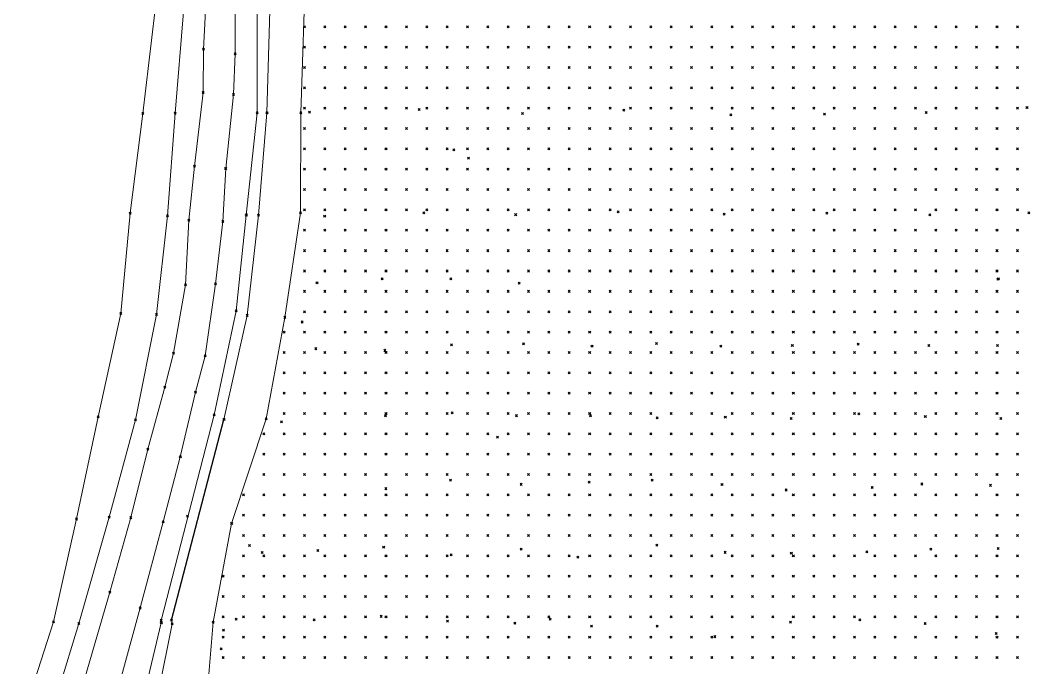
# Model space of a CAD drawing. Header units: metres. Extents: x 441556 to 446409, y 432338 to 461058.
# Drawn here: x 446039.1 to 446187.8, y 432953 to 433048.4 of the extents above; entities that cross this region are included whole.
import ezdxf

# ---------------------------------------------------------------- set-up
doc = ezdxf.new("R2010")
doc.units = ezdxf.units.M
doc.header["$MEASUREMENT"] = 0
doc.header["$PDMODE"] = 35
doc.header["$PDSIZE"] = 0.15
for name, color, linetype, lineweight in [('DTM-BRE-RevN_GRP_CANAL', 2, 'Continuous', 0), ('DTM-BRE-RevN_GRP_CANAL IRIGATIE JOS', 2, 'Continuous', 0), ('DTM-BRE-RevN_GRP_CANAL IRIGATIE SUS', 2, 'Continuous', 0), ('DTM-BRE-RevN_GRP_CAROSABIL', 2, 'Continuous', 0), ('DTM-BRE-RevN_GRP_DRUM ASFALT', 2, 'Continuous', 0), ('DTM-BRE-RevN_GRP_TALUZ JOS', 2, 'Continuous', 0), ('DTM-BRE-RevN_YP_RevN', 1, 'Continuous', 30), ('DTM-NOK-RevN_LIDAR_co_lidar', 91, 'Continuous', 0), ('DTM-NOK-RevN_RTK', 32, 'Continuous', 0)]:
    doc.layers.add(name, color=color, linetype=linetype, lineweight=lineweight)

msp = doc.modelspace()

# ---------------------------------------------------------------- linework, layer by layer
at = {"layer": 'DTM-BRE-RevN_GRP_CANAL'}
for p, q in [((446066.074, 433044.129, 318.36), (446066.523, 433052.465, 318.211)), ((446070.733, 433052.141, 317.723), (446070.716, 433043.443, 317.724)), ((446065.998, 433037.738, 318.145), (446066.074, 433044.129, 318.36)), ((446070.716, 433043.443, 317.724), (446070.505, 433037.443, 317.597)), ((446064.743, 433026.911, 318.331), (446065.998, 433037.738, 318.145)), ((446070.505, 433037.443, 317.597), (446069.333, 433026.569, 317.63)), ((446063.925, 433018.926, 318.414), (446064.743, 433026.911, 318.331)), ((446069.333, 433026.569, 317.63), (446068.918, 433018.76, 317.716)), ((446063.399, 433009.424, 318.067), (446063.925, 433018.926, 318.414)), ((446068.918, 433018.76, 317.716), (446067.856, 433009.571, 317.562)), ((446061.649, 432999.348, 318.304), (446063.399, 433009.424, 318.067)), ((446067.856, 433009.571, 317.562), (446066.333, 432998.959, 317.522)), ((446060.373, 432994.34, 318.427), (446061.649, 432999.348, 318.304)), ((446066.333, 432998.959, 317.522), (446064.912, 432993.569, 317.581)), ((446057.864, 432985.199, 318.23), (446060.373, 432994.34, 318.427)), ((446064.912, 432993.569, 317.581), (446062.656, 432984.073, 317.176)), ((446055.35, 432975.091, 318.059), (446057.864, 432985.199, 318.23)), ((446062.656, 432984.073, 317.176), (446060.126, 432974.495, 317.037)), ((446052.261, 432964.104, 318.201), (446055.35, 432975.091, 318.059)), ((446060.126, 432974.495, 317.037), (446056.761, 432961.778, 317.276)), ((446048.54, 432951.272, 318.207), (446052.261, 432964.104, 318.201)), ((446056.761, 432961.778, 317.276), (446053.7, 432950.652, 317.752))]:
    msp.add_line(p, q, dxfattribs=at)
at = {"layer": 'DTM-BRE-RevN_GRP_CANAL IRIGATIE JOS'}
for p, q in [((446061.879, 433034.697, 319.209), (446063.12, 433049.653, 319.092)), ((446060.786, 433019.596, 319.261), (446061.879, 433034.697, 319.209)), ((446059.161, 433005.049, 319.082), (446060.786, 433019.596, 319.261)), ((446056.057, 432989.489, 319.205), (446059.161, 433005.049, 319.082)), ((446052.16, 432975.149, 319.109), (446056.057, 432989.489, 319.205)), ((446047.729, 432959.498, 319.137), (446052.16, 432975.149, 319.109)), ((446043.147, 432944.61, 319.464), (446047.729, 432959.498, 319.137))]:
    msp.add_line(p, q, dxfattribs=at)
at = {"layer": 'DTM-BRE-RevN_GRP_CANAL IRIGATIE SUS'}
for p, q in [((446073.972, 433034.779, 319.292), (446073.981, 433049.846, 319.133)), ((446072.375, 433019.698, 319.057), (446073.972, 433034.779, 319.292)), ((446070.868, 433005.582, 319.017), (446072.375, 433019.698, 319.057)), ((446067.636, 432990.242, 319.031), (446070.868, 433005.582, 319.017)), ((446059.823, 432959.956, 319.2), (446067.636, 432990.242, 319.031)), ((446056.341, 432945.052, 319.384), (446059.857, 432959.587, 319.363)), ((446059.857, 432959.587, 319.363), (446059.823, 432959.956, 319.2))]:
    msp.add_line(p, q, dxfattribs=at)
at = {"layer": 'DTM-BRE-RevN_GRP_CAROSABIL'}
for p, q in [((446075.854, 433049.821, 319.43), (446075.418, 433034.761, 319.391)), ((446075.418, 433034.761, 319.391), (446074.158, 433019.687, 319.281)), ((446074.158, 433019.687, 319.281), (446072.512, 433004.911, 319.176)), ((446072.512, 433004.911, 319.176), (446069.087, 432989.576, 319.199)), ((446061.452, 432959.463, 319.386), (446055.532, 432930.094, 319.682)), ((446061.376, 432959.965, 319.384), (446061.452, 432959.463, 319.386))]:
    msp.add_line(p, q, dxfattribs=at)
at = {"layer": 'DTM-BRE-RevN_GRP_DRUM ASFALT'}
for p, q in [((446080.414, 433034.773, 319.487), (446080.881, 433049.712, 319.547)), ((446080.365, 433020.013, 319.4), (446080.414, 433034.773, 319.487)), ((446078.058, 433004.617, 319.328), (446080.365, 433020.013, 319.4)), ((446075.3, 432989.657, 319.308), (446078.058, 433004.617, 319.328)), ((446070.214, 432974.25, 319.34), (446075.3, 432989.657, 319.308)), ((446067.507, 432959.707, 319.452), (446070.214, 432974.25, 319.34)), ((446066.24, 432944.742, 319.705), (446067.507, 432959.707, 319.452))]:
    msp.add_line(p, q, dxfattribs=at)
at = {"layer": 'DTM-BRE-RevN_GRP_TALUZ JOS'}
for p, q in [((446058.9, 433049.613, 319.374), (446057.14, 433034.668, 319.631)), ((446057.14, 433034.668, 319.631), (446055.254, 433019.96, 319.633)), ((446055.254, 433019.96, 319.633), (446053.873, 433005.198, 319.545)), ((446053.873, 433005.198, 319.545), (446050.566, 432989.944, 319.714)), ((446050.566, 432989.944, 319.714), (446047.374, 432974.894, 319.48)), ((446047.374, 432974.894, 319.48), (446043.99, 432959.725, 319.394)), ((446043.99, 432959.725, 319.394), (446039.073, 432944.586, 319.797))]:
    msp.add_line(p, q, dxfattribs=at)
at = {"layer": 'DTM-BRE-RevN_YP_RevN'}
msp.add_line((446061.376, 432959.965, 319.384), (446069.087, 432989.576, 319.199), dxfattribs=at)
at = {"layer": 'DTM-NOK-RevN_LIDAR_co_lidar'}
for p in [(446080.948, 433047.439, 319.566), (446083.948, 433047.439, 319.692), (446086.947, 433047.439, 319.493), (446089.947, 433047.439, 318.993), (446092.946, 433047.439, 319.005), (446095.945, 433047.439, 319.038), (446098.945, 433047.439, 319.025), (446101.944, 433047.439, 319.062), (446104.944, 433047.439, 319.083), (446107.943, 433047.439, 318.996), (446110.942, 433047.439, 318.967), (446113.942, 433047.439, 318.919), (446116.941, 433047.439, 318.895), (446119.94, 433047.439, 318.9), (446122.94, 433047.439, 318.845), (446125.939, 433047.439, 318.783), (446128.939, 433047.439, 318.702), (446131.938, 433047.439, 318.601), (446134.937, 433047.439, 318.461), (446137.937, 433047.439, 318.533), (446140.936, 433047.439, 318.467), (446143.936, 433047.439, 318.35), (446146.935, 433047.439, 318.204), (446149.934, 433047.439, 318.166), (446152.934, 433047.439, 318.154), (446155.933, 433047.439, 318.141), (446158.932, 433047.439, 318.149), (446161.932, 433047.439, 318.157), (446164.931, 433047.439, 318.25), (446167.931, 433047.439, 318.313), (446170.93, 433047.439, 318.362), (446173.929, 433047.439, 318.442), (446176.929, 433047.439, 318.529), (446179.928, 433047.439, 318.616), (446182.928, 433047.439, 318.753), (446185.927, 433047.439, 318.889), (446080.948, 433044.439, 319.548), (446083.948, 433044.439, 319.767), (446086.947, 433044.439, 319.595), (446089.947, 433044.439, 319.039), (446092.946, 433044.439, 319.031), (446095.945, 433044.439, 319.002), (446098.945, 433044.439, 319.01), (446101.944, 433044.439, 319.045), (446104.944, 433044.439, 319.032), (446107.943, 433044.439, 318.987), (446110.942, 433044.439, 318.971), (446113.942, 433044.439, 318.98), (446116.941, 433044.439, 318.941), (446119.94, 433044.439, 318.918), (446122.94, 433044.439, 318.818), (446125.939, 433044.439, 318.769), (446128.939, 433044.439, 318.658), (446131.938, 433044.439, 318.604), (446134.937, 433044.439, 318.498), (446137.937, 433044.439, 318.454), (446140.936, 433044.439, 318.379), (446143.936, 433044.439, 318.362), (446146.935, 433044.439, 318.281), (446149.934, 433044.439, 318.239), (446152.934, 433044.439, 318.238), (446155.933, 433044.439, 318.269), (446158.932, 433044.439, 318.278), (446161.932, 433044.439, 318.293), (446164.931, 433044.439, 318.317), (446167.931, 433044.439, 318.366), (446170.93, 433044.439, 318.459), (446173.929, 433044.439, 318.519), (446176.929, 433044.439, 318.57), (446179.928, 433044.439, 318.66), (446182.928, 433044.439, 318.847), (446185.927, 433044.439, 318.983), (446080.948, 433041.44, 319.48), (446083.948, 433041.44, 319.763), (446086.947, 433041.44, 319.845), (446089.947, 433041.44, 319.097), (446092.946, 433041.44, 319.04), (446095.945, 433041.44, 318.983), (446098.945, 433041.44, 318.955), (446101.944, 433041.44, 318.966), (446104.944, 433041.44, 318.937), (446107.943, 433041.44, 319.022), (446110.942, 433041.44, 318.989), (446113.942, 433041.44, 318.966), (446116.941, 433041.44, 318.936), (446119.94, 433041.44, 318.928), (446122.94, 433041.44, 318.678), (446125.939, 433041.44, 318.606), (446128.939, 433041.44, 318.55), (446131.938, 433041.44, 318.538), (446134.937, 433041.44, 318.463), (446137.937, 433041.44, 318.435), (446140.936, 433041.44, 318.378), (446143.936, 433041.44, 318.334), (446146.935, 433041.44, 318.284), (446149.934, 433041.44, 318.276), (446152.934, 433041.44, 318.271), (446155.933, 433041.44, 318.244), (446158.932, 433041.44, 318.25), (446161.932, 433041.44, 318.279), (446164.931, 433041.44, 318.306), (446167.931, 433041.44, 318.381), (446170.93, 433041.44, 318.461), (446173.929, 433041.44, 318.567), (446176.929, 433041.44, 318.567), (446179.928, 433041.44, 318.674), (446182.928, 433041.44, 318.858), (446185.927, 433041.44, 319.004), (446080.948, 433038.44, 319.453), (446083.948, 433038.44, 319.624), (446086.947, 433038.44, 319.721), (446089.947, 433038.44, 319.153), (446092.946, 433038.44, 318.997), (446095.945, 433038.44, 318.89), (446098.945, 433038.44, 318.757), (446101.944, 433038.44, 318.775), (446104.944, 433038.44, 318.773), (446107.943, 433038.44, 318.74), (446110.942, 433038.44, 318.702), (446113.942, 433038.44, 318.727), (446116.941, 433038.44, 318.728), (446119.94, 433038.44, 318.571), (446122.94, 433038.44, 318.483), (446125.939, 433038.44, 318.364), (446128.939, 433038.44, 318.317), (446131.938, 433038.44, 318.322), (446134.937, 433038.44, 318.385), (446137.937, 433038.44, 318.406), (446140.936, 433038.44, 318.278), (446143.936, 433038.44, 318.327), (446146.935, 433038.44, 318.247), (446149.934, 433038.44, 318.237), (446152.934, 433038.44, 318.194), (446155.933, 433038.44, 318.125), (446158.932, 433038.44, 318.149), (446161.932, 433038.44, 318.172), (446164.931, 433038.44, 318.229), (446167.931, 433038.44, 318.295), (446170.93, 433038.44, 318.365), (446173.929, 433038.44, 318.42), (446176.929, 433038.44, 318.48), (446179.928, 433038.44, 318.583), (446182.928, 433038.44, 318.701), (446185.927, 433038.44, 318.848), (446080.948, 433035.441, 319.486), (446083.948, 433035.441, 319.633), (446086.947, 433035.441, 319.62), (446089.947, 433035.441, 319.15), (446092.946, 433035.441, 318.943), (446095.945, 433035.441, 318.875), (446098.945, 433035.441, 318.829), (446101.944, 433035.441, 318.816), (446104.944, 433035.441, 318.882), (446107.943, 433035.441, 318.759), (446110.942, 433035.441, 318.741), (446113.942, 433035.441, 318.751), (446116.941, 433035.441, 318.671), (446119.94, 433035.441, 318.623), (446122.94, 433035.441, 318.604), (446125.939, 433035.441, 318.464), (446128.939, 433035.441, 318.378), (446131.938, 433035.441, 318.373), (446134.937, 433035.441, 318.312), (446137.937, 433035.441, 318.248), (446140.936, 433035.441, 318.238), (446143.936, 433035.441, 318.264), (446146.935, 433035.441, 318.264), (446149.934, 433035.441, 318.173), (446152.934, 433035.441, 318.123), (446155.933, 433035.441, 318.068), (446158.932, 433035.441, 318.084), (446161.932, 433035.441, 318.146), (446164.931, 433035.441, 318.196), (446167.931, 433035.441, 318.206), (446170.93, 433035.441, 318.312), (446173.929, 433035.441, 318.306), (446176.929, 433035.441, 318.369), (446179.928, 433035.441, 318.421), (446182.928, 433035.441, 318.55), (446185.927, 433035.441, 318.693), (446080.948, 433032.442, 319.487), (446083.948, 433032.442, 319.552), (446086.947, 433032.442, 319.621), (446089.947, 433032.442, 319.335), (446092.946, 433032.442, 318.96), (446095.945, 433032.442, 318.935), (446098.945, 433032.442, 318.958), (446101.944, 433032.442, 318.974), (446104.944, 433032.442, 319.009), (446107.943, 433032.442, 318.93), (446110.942, 433032.442, 318.948), (446113.942, 433032.442, 318.954), (446116.941, 433032.442, 318.981), (446119.94, 433032.442, 318.921), (446122.94, 433032.442, 318.908), (446125.939, 433032.442, 318.751), (446128.939, 433032.442, 318.682), (446131.938, 433032.442, 318.685), (446134.937, 433032.442, 318.521), (446137.937, 433032.442, 318.406), (446140.936, 433032.442, 318.369), (446143.936, 433032.442, 318.25), (446146.935, 433032.442, 318.212), (446149.934, 433032.442, 318.17), (446152.934, 433032.442, 318.181), (446155.933, 433032.442, 318.17), (446158.932, 433032.442, 318.219), (446161.932, 433032.442, 318.207), (446164.931, 433032.442, 318.217), (446167.931, 433032.442, 318.238), (446170.93, 433032.442, 318.218), (446173.929, 433032.442, 318.241), (446176.929, 433032.442, 318.286), (446179.928, 433032.442, 318.278), (446182.928, 433032.442, 318.3), (446185.927, 433032.442, 318.383), (446080.948, 433029.442, 319.491), (446083.948, 433029.442, 319.599), (446086.947, 433029.442, 319.546), (446089.947, 433029.442, 319.339), (446092.946, 433029.442, 318.961), (446095.945, 433029.442, 318.84), (446098.945, 433029.442, 318.788), (446101.944, 433029.442, 318.772), (446104.944, 433029.442, 318.738), (446107.943, 433029.442, 318.747), (446110.942, 433029.442, 318.698), (446113.942, 433029.442, 318.681), (446116.941, 433029.442, 318.672), (446119.94, 433029.442, 318.645), (446122.94, 433029.442, 318.653), (446125.939, 433029.442, 318.448), (446128.939, 433029.442, 318.416), (446131.938, 433029.442, 318.469), (446134.937, 433029.442, 318.359), (446137.937, 433029.442, 318.373), (446140.936, 433029.442, 318.381), (446143.936, 433029.442, 318.268), (446146.935, 433029.442, 318.126), (446149.934, 433029.442, 318.104), (446152.934, 433029.442, 318.171), (446155.933, 433029.442, 318.287), (446158.932, 433029.442, 318.258), (446161.932, 433029.442, 318.313), (446164.931, 433029.442, 318.372), (446167.931, 433029.442, 318.374), (446170.93, 433029.442, 318.316), (446173.929, 433029.442, 318.341), (446176.929, 433029.442, 318.358), (446179.928, 433029.442, 318.37), (446182.928, 433029.442, 318.335), (446185.927, 433029.442, 318.368), (446080.948, 433026.443, 319.464), (446083.948, 433026.443, 319.623), (446086.947, 433026.443, 319.489), (446089.947, 433026.443, 319.256), (446092.946, 433026.443, 318.957), (446095.945, 433026.443, 318.907), (446098.945, 433026.443, 318.812), (446101.944, 433026.443, 318.761), (446104.944, 433026.443, 318.737), (446107.943, 433026.443, 318.761), (446110.942, 433026.443, 318.753), (446113.942, 433026.443, 318.692), (446116.941, 433026.443, 318.637), (446119.94, 433026.443, 318.583), (446122.94, 433026.443, 318.47), (446125.939, 433026.443, 318.398), (446128.939, 433026.443, 318.369), (446131.938, 433026.443, 318.348), (446134.937, 433026.443, 318.241), (446137.937, 433026.443, 318.184), (446140.936, 433026.443, 318.214), (446143.936, 433026.443, 318.115), (446146.935, 433026.443, 318.047), (446149.934, 433026.443, 317.982), (446152.934, 433026.443, 317.995), (446155.933, 433026.443, 318.046), (446158.932, 433026.443, 318.08), (446161.932, 433026.443, 318.157), (446164.931, 433026.443, 318.266), (446167.931, 433026.443, 318.25), (446170.93, 433026.443, 318.299), (446173.929, 433026.443, 318.287), (446176.929, 433026.443, 318.284), (446179.928, 433026.443, 318.331), (446182.928, 433026.443, 318.354), (446185.927, 433026.443, 318.422), (446080.948, 433023.443, 319.427), (446083.948, 433023.443, 319.638), (446086.947, 433023.443, 319.436), (446089.947, 433023.443, 319.164), (446092.946, 433023.443, 318.902), (446095.945, 433023.443, 318.895), (446098.945, 433023.443, 318.851), (446101.944, 433023.443, 318.85), (446104.944, 433023.443, 318.819), (446107.943, 433023.443, 318.82), (446110.942, 433023.443, 318.787), (446113.942, 433023.443, 318.666), (446116.941, 433023.443, 318.581), (446119.94, 433023.443, 318.505), (446122.94, 433023.443, 318.413), (446125.939, 433023.443, 318.421), (446128.939, 433023.443, 318.39), (446131.938, 433023.443, 318.375), (446134.937, 433023.443, 318.33), (446137.937, 433023.443, 318.304), (446140.936, 433023.443, 318.338), (446143.936, 433023.443, 318.253), (446146.935, 433023.443, 318.148), (446149.934, 433023.443, 318.09), (446152.934, 433023.443, 318.027), (446155.933, 433023.443, 318.076), (446158.932, 433023.443, 318.087), (446161.932, 433023.443, 318.073), (446164.931, 433023.443, 318.16), (446167.931, 433023.443, 318.169), (446170.93, 433023.443, 318.181), (446173.929, 433023.443, 318.225), (446176.929, 433023.443, 318.241), (446179.928, 433023.443, 318.228), (446182.928, 433023.443, 318.227), (446185.927, 433023.443, 318.271), (446080.948, 433020.444, 319.393), (446083.948, 433020.444, 319.588), (446086.947, 433020.444, 319.396), (446089.947, 433020.444, 319.196), (446092.946, 433020.444, 318.89), (446095.945, 433020.444, 318.859), (446098.945, 433020.444, 318.752), (446101.944, 433020.444, 318.759), (446104.944, 433020.444, 318.744), (446107.943, 433020.444, 318.734), (446110.942, 433020.444, 318.71), (446113.942, 433020.444, 318.649), (446116.941, 433020.444, 318.591), (446119.94, 433020.444, 318.562), (446122.94, 433020.444, 318.412), (446125.939, 433020.444, 318.42), (446128.939, 433020.444, 318.372), (446131.938, 433020.444, 318.301), (446134.937, 433020.444, 318.279), (446137.937, 433020.444, 318.302), (446140.936, 433020.444, 318.32), (446143.936, 433020.444, 318.228), (446146.935, 433020.444, 318.17), (446149.934, 433020.444, 318.075), (446152.934, 433020.444, 318.023), (446155.933, 433020.444, 318.037), (446158.932, 433020.444, 318.072), (446161.932, 433020.444, 318.106), (446164.931, 433020.444, 318.191), (446167.931, 433020.444, 318.22), (446170.93, 433020.444, 318.268), (446173.929, 433020.444, 318.289), (446176.929, 433020.444, 318.248), (446179.928, 433020.444, 318.204), (446182.928, 433020.444, 318.174), (446185.927, 433020.444, 318.203), (446080.948, 433017.445, 319.401), (446083.948, 433017.445, 319.571), (446086.947, 433017.445, 319.474), (446089.947, 433017.445, 319.205), (446092.946, 433017.445, 318.882), (446095.945, 433017.445, 318.663), (446098.945, 433017.445, 318.573), (446101.944, 433017.445, 318.539), (446104.944, 433017.445, 318.502), (446107.943, 433017.445, 318.489), (446110.942, 433017.445, 318.433), (446113.942, 433017.445, 318.395), (446116.941, 433017.445, 318.335), (446119.94, 433017.445, 318.285), (446122.94, 433017.445, 318.151), (446125.939, 433017.445, 318.171), (446128.939, 433017.445, 318.192), (446131.938, 433017.445, 318.111), (446134.937, 433017.445, 318.073), (446137.937, 433017.445, 318.129), (446140.936, 433017.445, 318.133), (446143.936, 433017.445, 318.106), (446146.935, 433017.445, 318.167), (446149.934, 433017.445, 318.148), (446152.934, 433017.445, 318.171), (446155.933, 433017.445, 318.1), (446158.932, 433017.445, 318.118), (446161.932, 433017.445, 318.133), (446164.931, 433017.445, 318.203), (446167.931, 433017.445, 318.239), (446170.93, 433017.445, 318.256), (446173.929, 433017.445, 318.271), (446176.929, 433017.445, 318.276), (446179.928, 433017.445, 318.199), (446182.928, 433017.445, 318.178), (446185.927, 433017.445, 318.193), (446080.948, 433014.445, 319.396), (446083.948, 433014.445, 319.574), (446086.947, 433014.445, 319.51), (446089.947, 433014.445, 319.208), (446092.946, 433014.445, 318.924), (446095.945, 433014.445, 318.683), (446098.945, 433014.445, 318.632), (446101.944, 433014.445, 318.609), (446104.944, 433014.445, 318.581), (446107.943, 433014.445, 318.587), (446110.942, 433014.445, 318.537), (446113.942, 433014.445, 318.499), (446116.941, 433014.445, 318.463), (446119.94, 433014.445, 318.42), (446122.94, 433014.445, 318.328), (446125.939, 433014.445, 318.283), (446128.939, 433014.445, 318.182), (446131.938, 433014.445, 318.169), (446134.937, 433014.445, 318.143), (446137.937, 433014.445, 318.11), (446140.936, 433014.445, 318.104), (446143.936, 433014.445, 318.079), (446146.935, 433014.445, 318.05), (446149.934, 433014.445, 318.027), (446152.934, 433014.445, 317.988), (446155.933, 433014.445, 317.925), (446158.932, 433014.445, 317.952), (446161.932, 433014.445, 317.977), (446164.931, 433014.445, 318.054), (446167.931, 433014.445, 318.091), (446170.93, 433014.445, 318.165), (446173.929, 433014.445, 318.254), (446176.929, 433014.445, 318.271), (446179.928, 433014.445, 318.225), (446182.928, 433014.445, 318.194), (446185.927, 433014.445, 318.185), (446080.948, 433011.446, 319.367), (446083.948, 433011.446, 319.513), (446086.947, 433011.446, 319.284), (446089.947, 433011.446, 319.104), (446092.946, 433011.446, 318.945), (446095.945, 433011.446, 318.71), (446098.945, 433011.446, 318.684), (446101.944, 433011.446, 318.686), (446104.944, 433011.446, 318.662), (446107.943, 433011.446, 318.652), (446110.942, 433011.446, 318.61), (446113.942, 433011.446, 318.551), (446116.941, 433011.446, 318.531), (446119.94, 433011.446, 318.534), (446122.94, 433011.446, 318.435), (446125.939, 433011.446, 318.361), (446128.939, 433011.446, 318.28), (446131.938, 433011.446, 318.255), (446134.937, 433011.446, 318.243), (446137.937, 433011.446, 318.199), (446140.936, 433011.446, 318.188), (446143.936, 433011.446, 318.172), (446146.935, 433011.446, 318.174), (446149.934, 433011.446, 318.13), (446152.934, 433011.446, 318.096), (446155.933, 433011.446, 318.071), (446158.932, 433011.446, 318.037), (446161.932, 433011.446, 318.055), (446164.931, 433011.446, 318.11), (446167.931, 433011.446, 318.122), (446170.93, 433011.446, 318.139), (446173.929, 433011.446, 318.092), (446176.929, 433011.446, 318.07), (446179.928, 433011.446, 318.063), (446182.928, 433011.446, 318.068), (446185.927, 433011.446, 318.081), (446080.948, 433008.447, 319.294), (446083.948, 433008.447, 319.457), (446086.947, 433008.447, 319.251), (446089.947, 433008.447, 319.06), (446092.946, 433008.447, 319.05), (446095.945, 433008.447, 318.882), (446098.945, 433008.447, 318.784), (446101.944, 433008.447, 318.683), (446104.944, 433008.447, 318.617), (446107.943, 433008.447, 318.59), (446110.942, 433008.447, 318.56), (446113.942, 433008.447, 318.539), (446116.941, 433008.447, 318.505), (446119.94, 433008.447, 318.506), (446122.94, 433008.447, 318.429), (446125.939, 433008.447, 318.298), (446128.939, 433008.447, 318.281), (446131.938, 433008.447, 318.229), (446134.937, 433008.447, 318.23), (446137.937, 433008.447, 318.212), (446140.936, 433008.447, 318.247), (446143.936, 433008.447, 318.225), (446146.935, 433008.447, 318.244), (446149.934, 433008.447, 318.192), (446152.934, 433008.447, 318.184), (446155.933, 433008.447, 318.167), (446158.932, 433008.447, 318.127), (446161.932, 433008.447, 318.117), (446164.931, 433008.447, 318.146), (446167.931, 433008.447, 318.182), (446170.93, 433008.447, 318.213), (446173.929, 433008.447, 318.194), (446176.929, 433008.447, 318.157), (446179.928, 433008.447, 318.109), (446182.928, 433008.447, 318.105), (446185.927, 433008.447, 318.096), (446080.948, 433005.447, 319.313), (446083.948, 433005.447, 319.339), (446086.947, 433005.447, 319.191), (446089.947, 433005.447, 319.042), (446092.946, 433005.447, 319.081), (446095.945, 433005.447, 318.961), (446098.945, 433005.447, 318.771), (446101.944, 433005.447, 318.662), (446104.944, 433005.447, 318.567), (446107.943, 433005.447, 318.531), (446110.942, 433005.447, 318.506), (446113.942, 433005.447, 318.467), (446116.941, 433005.447, 318.471), (446119.94, 433005.447, 318.422), (446122.94, 433005.447, 318.365), (446125.939, 433005.447, 318.302), (446128.939, 433005.447, 318.227), (446131.938, 433005.447, 318.179), (446134.937, 433005.447, 318.189), (446137.937, 433005.447, 318.198), (446140.936, 433005.447, 318.198), (446143.936, 433005.447, 318.161), (446146.935, 433005.447, 318.199), (446149.934, 433005.447, 318.21), (446152.934, 433005.447, 318.229), (446155.933, 433005.447, 318.207), (446158.932, 433005.447, 318.202), (446161.932, 433005.447, 318.211), (446164.931, 433005.447, 318.248), (446167.931, 433005.447, 318.263), (446170.93, 433005.447, 318.284), (446173.929, 433005.447, 318.27), (446176.929, 433005.447, 318.218), (446179.928, 433005.447, 318.192), (446182.928, 433005.447, 318.174), (446185.927, 433005.447, 318.149), (446077.949, 433002.448, 319.22), (446080.948, 433002.448, 319.191), (446083.948, 433002.448, 319.178), (446086.947, 433002.448, 319.05), (446089.947, 433002.448, 319.078), (446092.946, 433002.448, 319.081), (446095.945, 433002.448, 319), (446098.945, 433002.448, 318.766), (446101.944, 433002.448, 318.639), (446104.944, 433002.448, 318.573), (446107.943, 433002.448, 318.555), (446110.942, 433002.448, 318.515), (446113.942, 433002.448, 318.472), (446116.941, 433002.448, 318.493), (446119.94, 433002.448, 318.456), (446122.94, 433002.448, 318.37), (446125.939, 433002.448, 318.341), (446128.939, 433002.448, 318.267), (446131.938, 433002.448, 318.247), (446134.937, 433002.448, 318.251), (446137.937, 433002.448, 318.261), (446140.936, 433002.448, 318.291), (446143.936, 433002.448, 318.238), (446146.935, 433002.448, 318.247), (446149.934, 433002.448, 318.282), (446152.934, 433002.448, 318.251), (446155.933, 433002.448, 318.231), (446158.932, 433002.448, 318.193), (446161.932, 433002.448, 318.221), (446164.931, 433002.448, 318.231), (446167.931, 433002.448, 318.238), (446170.93, 433002.448, 318.258), (446173.929, 433002.448, 318.265), (446176.929, 433002.448, 318.256), (446179.928, 433002.448, 318.243), (446182.928, 433002.448, 318.219), (446185.927, 433002.448, 318.205), (446077.949, 432999.448, 319.174), (446080.948, 432999.448, 319.057), (446083.948, 432999.448, 319.323), (446086.947, 432999.448, 319.263), (446089.947, 432999.448, 319.178), (446092.946, 432999.448, 319.173), (446095.945, 432999.448, 319.061), (446098.945, 432999.448, 318.771), (446101.944, 432999.448, 318.617), (446104.944, 432999.448, 318.526), (446107.943, 432999.448, 318.495), (446110.942, 432999.448, 318.466), (446113.942, 432999.448, 318.434), (446116.941, 432999.448, 318.458), (446119.94, 432999.448, 318.418), (446122.94, 432999.448, 318.411), (446125.939, 432999.448, 318.383), (446128.939, 432999.448, 318.328), (446131.938, 432999.448, 318.271), (446134.937, 432999.448, 318.275), (446137.937, 432999.448, 318.262), (446140.936, 432999.448, 318.292), (446143.936, 432999.448, 318.284), (446146.935, 432999.448, 318.28), (446149.934, 432999.448, 318.315), (446152.934, 432999.448, 318.305), (446155.933, 432999.448, 318.264), (446158.932, 432999.448, 318.247), (446161.932, 432999.448, 318.225), (446164.931, 432999.448, 318.24), (446167.931, 432999.448, 318.261), (446170.93, 432999.448, 318.287), (446173.929, 432999.448, 318.26), (446176.929, 432999.448, 318.246), (446179.928, 432999.448, 318.236), (446182.928, 432999.448, 318.239), (446185.927, 432999.448, 318.216), (446077.949, 432996.449, 319.172), (446080.948, 432996.449, 319.256), (446083.948, 432996.449, 319.418), (446086.947, 432996.449, 319.411), (446089.947, 432996.449, 319.285), (446092.946, 432996.449, 319.27), (446095.945, 432996.449, 319.107), (446098.945, 432996.449, 318.827), (446101.944, 432996.449, 318.626), (446104.944, 432996.449, 318.56), (446107.943, 432996.449, 318.513), (446110.942, 432996.449, 318.484), (446113.942, 432996.449, 318.455), (446116.941, 432996.449, 318.437), (446119.94, 432996.449, 318.455), (446122.94, 432996.449, 318.439), (446125.939, 432996.449, 318.419), (446128.939, 432996.449, 318.328), (446131.938, 432996.449, 318.287), (446134.937, 432996.449, 318.305), (446137.937, 432996.449, 318.299), (446140.936, 432996.449, 318.32), (446143.936, 432996.449, 318.316), (446146.935, 432996.449, 318.336), (446149.934, 432996.449, 318.361), (446152.934, 432996.449, 318.377), (446155.933, 432996.449, 318.306), (446158.932, 432996.449, 318.259), (446161.932, 432996.449, 318.212), (446164.931, 432996.449, 318.232), (446167.931, 432996.449, 318.259), (446170.93, 432996.449, 318.288), (446173.929, 432996.449, 318.264), (446176.929, 432996.449, 318.27), (446179.928, 432996.449, 318.243), (446182.928, 432996.449, 318.24), (446185.927, 432996.449, 318.234), (446077.949, 432993.45, 319.249), (446080.948, 432993.45, 319.505), (446083.948, 432993.45, 319.638), (446086.947, 432993.45, 319.605), (446089.947, 432993.45, 319.473), (446092.946, 432993.45, 319.416), (446095.945, 432993.45, 319.159), (446098.945, 432993.45, 318.838), (446101.944, 432993.45, 318.666), (446104.944, 432993.45, 318.594), (446107.943, 432993.45, 318.585), (446110.942, 432993.45, 318.544), (446113.942, 432993.45, 318.537), (446116.941, 432993.45, 318.528), (446119.94, 432993.45, 318.509), (446122.94, 432993.45, 318.453), (446125.939, 432993.45, 318.457), (446128.939, 432993.45, 318.417), (446131.938, 432993.45, 318.381), (446134.937, 432993.45, 318.39), (446137.937, 432993.45, 318.404), (446140.936, 432993.45, 318.447), (446143.936, 432993.45, 318.467), (446146.935, 432993.45, 318.422), (446149.934, 432993.45, 318.401), (446152.934, 432993.45, 318.355), (446155.933, 432993.45, 318.293), (446158.932, 432993.45, 318.266), (446161.932, 432993.45, 318.221), (446164.931, 432993.45, 318.218), (446167.931, 432993.45, 318.234), (446170.93, 432993.45, 318.268), (446173.929, 432993.45, 318.245), (446176.929, 432993.45, 318.268), (446179.928, 432993.45, 318.253), (446182.928, 432993.45, 318.279), (446185.927, 432993.45, 318.25), (446077.949, 432990.45, 319.372), (446080.948, 432990.45, 319.668), (446083.948, 432990.45, 319.777), (446086.947, 432990.45, 319.823), (446089.947, 432990.45, 319.53), (446092.946, 432990.45, 319.498), (446095.945, 432990.45, 319.24), (446098.945, 432990.45, 318.956), (446101.944, 432990.45, 318.693), (446104.944, 432990.45, 318.616), (446107.943, 432990.45, 318.55), (446110.942, 432990.45, 318.502), (446113.942, 432990.45, 318.461), (446116.941, 432990.45, 318.463), (446119.94, 432990.45, 318.422), (446122.94, 432990.45, 318.375), (446125.939, 432990.45, 318.316), (446128.939, 432990.45, 318.302), (446131.938, 432990.45, 318.282), (446134.937, 432990.45, 318.289), (446137.937, 432990.45, 318.354), (446140.936, 432990.45, 318.4), (446143.936, 432990.45, 318.482), (446146.935, 432990.45, 318.437), (446149.934, 432990.45, 318.392), (446152.934, 432990.45, 318.39), (446155.933, 432990.45, 318.35), (446158.932, 432990.45, 318.31), (446161.932, 432990.45, 318.257), (446164.931, 432990.45, 318.264), (446167.931, 432990.45, 318.289), (446170.93, 432990.45, 318.297), (446173.929, 432990.45, 318.291), (446176.929, 432990.45, 318.299), (446179.928, 432990.45, 318.299), (446182.928, 432990.45, 318.296), (446185.927, 432990.45, 318.294), (446074.95, 432987.451, 319.33), (446077.949, 432987.451, 319.506), (446080.948, 432987.451, 319.754), (446083.948, 432987.451, 319.995), (446086.947, 432987.451, 320.107), (446089.947, 432987.451, 319.646), (446092.946, 432987.451, 319.724), (446095.945, 432987.451, 319.349), (446098.945, 432987.451, 319.021), (446101.944, 432987.451, 318.85), (446104.944, 432987.451, 318.784), (446107.943, 432987.451, 318.671), (446110.942, 432987.451, 318.643), (446113.942, 432987.451, 318.624), (446116.941, 432987.451, 318.596), (446119.94, 432987.451, 318.591), (446122.94, 432987.451, 318.483), (446125.939, 432987.451, 318.351), (446128.939, 432987.451, 318.483), (446131.938, 432987.451, 318.519), (446134.937, 432987.451, 318.41), (446137.937, 432987.451, 318.317), (446140.936, 432987.451, 318.287), (446143.936, 432987.451, 318.338), (446146.935, 432987.451, 318.305), (446149.934, 432987.451, 318.24), (446152.934, 432987.451, 318.274), (446155.933, 432987.451, 318.239), (446158.932, 432987.451, 318.2), (446161.932, 432987.451, 318.227), (446164.931, 432987.451, 318.218), (446167.931, 432987.451, 318.275), (446170.93, 432987.451, 318.31), (446173.929, 432987.451, 318.338), (446176.929, 432987.451, 318.371), (446179.928, 432987.451, 318.382), (446182.928, 432987.451, 318.368), (446185.927, 432987.451, 318.382), (446074.95, 432984.451, 319.393), (446077.949, 432984.451, 319.732), (446080.948, 432984.451, 319.85), (446083.948, 432984.451, 320.139), (446086.947, 432984.451, 319.934), (446089.947, 432984.451, 319.6), (446092.946, 432984.451, 319.725), (446095.945, 432984.451, 319.471), (446098.945, 432984.451, 319.078), (446101.944, 432984.451, 318.87), (446104.944, 432984.451, 318.795), (446107.943, 432984.451, 318.761), (446110.942, 432984.451, 318.751), (446113.942, 432984.451, 318.709), (446116.941, 432984.451, 318.654), (446119.94, 432984.451, 318.617), (446122.94, 432984.451, 318.579), (446125.939, 432984.451, 318.438), (446128.939, 432984.451, 318.513), (446131.938, 432984.451, 318.494), (446134.937, 432984.451, 318.428), (446137.937, 432984.451, 318.386), (446140.936, 432984.451, 318.398), (446143.936, 432984.451, 318.442), (446146.935, 432984.451, 318.519), (446149.934, 432984.451, 318.388), (446152.934, 432984.451, 318.422), (446155.933, 432984.451, 318.312), (446158.932, 432984.451, 318.175), (446161.932, 432984.451, 318.184), (446164.931, 432984.451, 318.092), (446167.931, 432984.451, 318.07), (446170.93, 432984.451, 318.134), (446173.929, 432984.451, 318.178), (446176.929, 432984.451, 318.215), (446179.928, 432984.451, 318.231), (446182.928, 432984.451, 318.295), (446185.927, 432984.451, 318.364), (446074.95, 432981.452, 319.378), (446077.949, 432981.452, 319.801), (446080.948, 432981.452, 319.846), (446083.948, 432981.452, 319.985), (446086.947, 432981.452, 319.749), (446089.947, 432981.452, 319.529), (446092.946, 432981.452, 319.688), (446095.945, 432981.452, 319.447), (446098.945, 432981.452, 319.049), (446101.944, 432981.452, 318.906), (446104.944, 432981.452, 318.858), (446107.943, 432981.452, 318.842), (446110.942, 432981.452, 318.81), (446113.942, 432981.452, 318.79), (446116.941, 432981.452, 318.785), (446119.94, 432981.452, 318.741), (446122.94, 432981.452, 318.585), (446125.939, 432981.452, 318.551), (446128.939, 432981.452, 318.535), (446131.938, 432981.452, 318.553), (446134.937, 432981.452, 318.488), (446137.937, 432981.452, 318.489), (446140.936, 432981.452, 318.44), (446143.936, 432981.452, 318.466), (446146.935, 432981.452, 318.506), (446149.934, 432981.452, 318.54), (446152.934, 432981.452, 318.481), (446155.933, 432981.452, 318.379), (446158.932, 432981.452, 318.339), (446161.932, 432981.452, 318.288), (446164.931, 432981.452, 318.254), (446167.931, 432981.452, 318.226), (446170.93, 432981.452, 318.207), (446173.929, 432981.452, 318.201), (446176.929, 432981.452, 318.197), (446179.928, 432981.452, 318.17), (446182.928, 432981.452, 318.212), (446185.927, 432981.452, 318.249), (446071.95, 432978.453, 319.337), (446074.95, 432978.453, 319.485), (446077.949, 432978.453, 319.573), (446080.948, 432978.453, 319.633), (446083.948, 432978.453, 319.686), (446086.947, 432978.453, 319.504), (446089.947, 432978.453, 319.481), (446092.946, 432978.453, 319.335), (446095.945, 432978.453, 319.29), (446098.945, 432978.453, 319.021), (446101.944, 432978.453, 318.923), (446104.944, 432978.453, 318.92), (446107.943, 432978.453, 318.911), (446110.942, 432978.453, 318.891), (446113.942, 432978.453, 318.877), (446116.941, 432978.453, 318.862), (446119.94, 432978.453, 318.805), (446122.94, 432978.453, 318.724), (446125.939, 432978.453, 318.621), (446128.939, 432978.453, 318.582), (446131.938, 432978.453, 318.617), (446134.937, 432978.453, 318.621), (446137.937, 432978.453, 318.575), (446140.936, 432978.453, 318.491), (446143.936, 432978.453, 318.494), (446146.935, 432978.453, 318.47), (446149.934, 432978.453, 318.518), (446152.934, 432978.453, 318.536), (446155.933, 432978.453, 318.481), (446158.932, 432978.453, 318.462), (446161.932, 432978.453, 318.378), (446164.931, 432978.453, 318.363), (446167.931, 432978.453, 318.345), (446170.93, 432978.453, 318.307), (446173.929, 432978.453, 318.3), (446176.929, 432978.453, 318.261), (446179.928, 432978.453, 318.27), (446182.928, 432978.453, 318.308), (446185.927, 432978.453, 318.37), (446071.95, 432975.453, 319.304), (446074.95, 432975.453, 319.364), (446077.949, 432975.453, 319.369), (446080.948, 432975.453, 319.384), (446083.948, 432975.453, 319.36), (446086.947, 432975.453, 319.339), (446089.947, 432975.453, 319.318), (446092.946, 432975.453, 319.256), (446095.945, 432975.453, 319.219), (446098.945, 432975.453, 319.051), (446101.944, 432975.453, 319.024), (446104.944, 432975.453, 318.998), (446107.943, 432975.453, 319.011), (446110.942, 432975.453, 318.927), (446113.942, 432975.453, 318.851), (446116.941, 432975.453, 318.83), (446119.94, 432975.453, 318.74), (446122.94, 432975.453, 318.628), (446125.939, 432975.453, 318.629), (446128.939, 432975.453, 318.642), (446131.938, 432975.453, 318.499), (446134.937, 432975.453, 318.544), (446137.937, 432975.453, 318.545), (446140.936, 432975.453, 318.487), (446143.936, 432975.453, 318.588), (446146.935, 432975.453, 318.599), (446149.934, 432975.453, 318.542), (446152.934, 432975.453, 318.514), (446155.933, 432975.453, 318.526), (446158.932, 432975.453, 318.56), (446161.932, 432975.453, 318.481), (446164.931, 432975.453, 318.381), (446167.931, 432975.453, 318.421), (446170.93, 432975.453, 318.373), (446173.929, 432975.453, 318.352), (446176.929, 432975.453, 318.345), (446179.928, 432975.453, 318.385), (446182.928, 432975.453, 318.413), (446185.927, 432975.453, 318.487), (446071.95, 432972.454, 319.312), (446074.95, 432972.454, 319.338), (446077.949, 432972.454, 319.316), (446080.948, 432972.454, 319.351), (446083.948, 432972.454, 319.316), (446086.947, 432972.454, 319.298), (446089.947, 432972.454, 319.252), (446092.946, 432972.454, 319.15), (446095.945, 432972.454, 319.043), (446098.945, 432972.454, 318.98), (446101.944, 432972.454, 319.041), (446104.944, 432972.454, 319.017), (446107.943, 432972.454, 318.976), (446110.942, 432972.454, 318.925), (446113.942, 432972.454, 318.839), (446116.941, 432972.454, 318.809), (446119.94, 432972.454, 318.698), (446122.94, 432972.454, 318.626), (446125.939, 432972.454, 318.688), (446128.939, 432972.454, 318.613), (446131.938, 432972.454, 318.527), (446134.937, 432972.454, 318.522), (446137.937, 432972.454, 318.563), (446140.936, 432972.454, 318.578), (446143.936, 432972.454, 318.636), (446146.935, 432972.454, 318.601), (446149.934, 432972.454, 318.584), (446152.934, 432972.454, 318.484), (446155.933, 432972.454, 318.484), (446158.932, 432972.454, 318.506), (446161.932, 432972.454, 318.502), (446164.931, 432972.454, 318.49), (446167.931, 432972.454, 318.537), (446170.93, 432972.454, 318.483), (446173.929, 432972.454, 318.452), (446176.929, 432972.454, 318.458), (446179.928, 432972.454, 318.461), (446182.928, 432972.454, 318.508), (446185.927, 432972.454, 318.577), (446071.95, 432969.455, 319.398), (446074.95, 432969.455, 319.326), (446077.949, 432969.455, 319.337), (446080.948, 432969.455, 319.36), (446083.948, 432969.455, 319.352), (446086.947, 432969.455, 319.342), (446089.947, 432969.455, 319.276), (446092.946, 432969.455, 319.145), (446095.945, 432969.455, 319.051), (446098.945, 432969.455, 319.02), (446101.944, 432969.455, 319.073), (446104.944, 432969.455, 319.067), (446107.943, 432969.455, 319.017), (446110.942, 432969.455, 318.933), (446113.942, 432969.455, 318.809), (446116.941, 432969.455, 318.719), (446119.94, 432969.455, 318.624), (446122.94, 432969.455, 318.695), (446125.939, 432969.455, 318.701), (446128.939, 432969.455, 318.605), (446131.938, 432969.455, 318.542), (446134.937, 432969.455, 318.569), (446137.937, 432969.455, 318.623), (446140.936, 432969.455, 318.653), (446143.936, 432969.455, 318.56), (446146.935, 432969.455, 318.507), (446149.934, 432969.455, 318.543), (446152.934, 432969.455, 318.469), (446155.933, 432969.455, 318.481), (446158.932, 432969.455, 318.473), (446161.932, 432969.455, 318.461), (446164.931, 432969.455, 318.46), (446167.931, 432969.455, 318.516), (446170.93, 432969.455, 318.446), (446173.929, 432969.455, 318.5), (446176.929, 432969.455, 318.542), (446179.928, 432969.455, 318.597), (446182.928, 432969.455, 318.565), (446185.927, 432969.455, 318.598), (446068.951, 432966.455, 319.318), (446071.95, 432966.455, 319.426), (446074.95, 432966.455, 319.348), (446077.949, 432966.455, 319.33), (446080.948, 432966.455, 319.356), (446083.948, 432966.455, 319.331), (446086.947, 432966.455, 319.309), (446089.947, 432966.455, 319.234), (446092.946, 432966.455, 319.137), (446095.945, 432966.455, 319.042), (446098.945, 432966.455, 319.061), (446101.944, 432966.455, 319.104), (446104.944, 432966.455, 319.103), (446107.943, 432966.455, 319.035), (446110.942, 432966.455, 318.938), (446113.942, 432966.455, 318.806), (446116.941, 432966.455, 318.734), (446119.94, 432966.455, 318.716), (446122.94, 432966.455, 318.897), (446125.939, 432966.455, 318.79), (446128.939, 432966.455, 318.614), (446131.938, 432966.455, 318.536), (446134.937, 432966.455, 318.503), (446137.937, 432966.455, 318.559), (446140.936, 432966.455, 318.586), (446143.936, 432966.455, 318.434), (446146.935, 432966.455, 318.308), (446149.934, 432966.455, 318.329), (446152.934, 432966.455, 318.384), (446155.933, 432966.455, 318.46), (446158.932, 432966.455, 318.442), (446161.932, 432966.455, 318.448), (446164.931, 432966.455, 318.511), (446167.931, 432966.455, 318.431), (446170.93, 432966.455, 318.436), (446173.929, 432966.455, 318.483), (446176.929, 432966.455, 318.507), (446179.928, 432966.455, 318.565), (446182.928, 432966.455, 318.61), (446185.927, 432966.455, 318.694), (446068.951, 432963.456, 319.442), (446071.95, 432963.456, 319.488), (446074.95, 432963.456, 319.432), (446077.949, 432963.456, 319.402), (446080.948, 432963.456, 319.393), (446083.948, 432963.456, 319.324), (446086.947, 432963.456, 319.286), (446089.947, 432963.456, 319.219), (446092.946, 432963.456, 319.125), (446095.945, 432963.456, 319.05), (446098.945, 432963.456, 319.075), (446101.944, 432963.456, 319.038), (446104.944, 432963.456, 319.046), (446107.943, 432963.456, 319.02), (446110.942, 432963.456, 318.944), (446113.942, 432963.456, 318.874), (446116.941, 432963.456, 318.84), (446119.94, 432963.456, 318.881), (446122.94, 432963.456, 318.944), (446125.939, 432963.456, 318.88), (446128.939, 432963.456, 318.808), (446131.938, 432963.456, 318.752), (446134.937, 432963.456, 318.715), (446137.937, 432963.456, 318.601), (446140.936, 432963.456, 318.559), (446143.936, 432963.456, 318.424), (446146.935, 432963.456, 318.201), (446149.934, 432963.456, 318.083), (446152.934, 432963.456, 318.105), (446155.933, 432963.456, 318.277), (446158.932, 432963.456, 318.449), (446161.932, 432963.456, 318.414), (446164.931, 432963.456, 318.424), (446167.931, 432963.456, 318.476), (446170.93, 432963.456, 318.5), (446173.929, 432963.456, 318.522), (446176.929, 432963.456, 318.54), (446179.928, 432963.456, 318.622), (446182.928, 432963.456, 318.643), (446185.927, 432963.456, 318.693), (446068.951, 432960.456, 319.449), (446071.95, 432960.456, 319.511), (446074.95, 432960.456, 319.51), (446077.949, 432960.456, 319.466), (446080.948, 432960.456, 319.426), (446083.948, 432960.456, 319.37), (446086.947, 432960.456, 319.315), (446089.947, 432960.456, 319.236), (446092.946, 432960.456, 319.145), (446095.945, 432960.456, 319.075), (446098.945, 432960.456, 319.081), (446101.944, 432960.456, 319.033), (446104.944, 432960.456, 319.019), (446107.943, 432960.456, 319.02), (446110.942, 432960.456, 319), (446113.942, 432960.456, 318.944), (446116.941, 432960.456, 318.918), (446119.94, 432960.456, 318.994), (446122.94, 432960.456, 318.984), (446125.939, 432960.456, 318.894), (446128.939, 432960.456, 318.874), (446131.938, 432960.456, 318.865), (446134.937, 432960.456, 318.827), (446137.937, 432960.456, 318.791), (446140.936, 432960.456, 318.821), (446143.936, 432960.456, 318.684), (446146.935, 432960.456, 318.41), (446149.934, 432960.456, 318.232), (446152.934, 432960.456, 318.195), (446155.933, 432960.456, 318.197), (446158.932, 432960.456, 318.335), (446161.932, 432960.456, 318.411), (446164.931, 432960.456, 318.43), (446167.931, 432960.456, 318.416), (446170.93, 432960.456, 318.456), (446173.929, 432960.456, 318.504), (446176.929, 432960.456, 318.519), (446179.928, 432960.456, 318.563), (446182.928, 432960.456, 318.625), (446185.927, 432960.456, 318.672), (446068.951, 432957.457, 319.512), (446071.95, 432957.457, 319.525), (446074.95, 432957.457, 319.533), (446077.949, 432957.457, 319.446), (446080.948, 432957.457, 319.389), (446083.948, 432957.457, 319.39), (446086.947, 432957.457, 319.325), (446089.947, 432957.457, 319.246), (446092.946, 432957.457, 319.175), (446095.945, 432957.457, 319.135), (446098.945, 432957.457, 319.112), (446101.944, 432957.457, 319.054), (446104.944, 432957.457, 319.042), (446107.943, 432957.457, 319.061), (446110.942, 432957.457, 319.05), (446113.942, 432957.457, 319.019), (446116.941, 432957.457, 319.02), (446119.94, 432957.457, 319.084), (446122.94, 432957.457, 319.091), (446125.939, 432957.457, 319.018), (446128.939, 432957.457, 319.013), (446131.938, 432957.457, 318.992), (446134.937, 432957.457, 318.963), (446137.937, 432957.457, 318.898), (446140.936, 432957.457, 318.811), (446143.936, 432957.457, 318.699), (446146.935, 432957.457, 318.615), (446149.934, 432957.457, 318.525), (446152.934, 432957.457, 318.485), (446155.933, 432957.457, 318.491), (446158.932, 432957.457, 318.521), (446161.932, 432957.457, 318.604), (446164.931, 432957.457, 318.635), (446167.931, 432957.457, 318.54), (446170.93, 432957.457, 318.544), (446173.929, 432957.457, 318.583), (446176.929, 432957.457, 318.516), (446179.928, 432957.457, 318.496), (446182.928, 432957.457, 318.581), (446185.927, 432957.457, 318.672), (446068.951, 432954.458, 319.632), (446071.95, 432954.458, 319.602), (446074.95, 432954.458, 319.614), (446077.949, 432954.458, 319.526), (446080.948, 432954.458, 319.484), (446083.948, 432954.458, 319.468), (446086.947, 432954.458, 319.406), (446089.947, 432954.458, 319.314), (446092.946, 432954.458, 319.23), (446095.945, 432954.458, 319.183), (446098.945, 432954.458, 319.195), (446101.944, 432954.458, 319.152), (446104.944, 432954.458, 319.135), (446107.943, 432954.458, 319.147), (446110.942, 432954.458, 319.123), (446113.942, 432954.458, 319.105), (446116.941, 432954.458, 319.179), (446119.94, 432954.458, 319.132), (446122.94, 432954.458, 319.171), (446125.939, 432954.458, 319.157), (446128.939, 432954.458, 319.131), (446131.938, 432954.458, 319.056), (446134.937, 432954.458, 319.059), (446137.937, 432954.458, 319.024), (446140.936, 432954.458, 318.932), (446143.936, 432954.458, 318.898), (446146.935, 432954.458, 318.799), (446149.934, 432954.458, 318.658), (446152.934, 432954.458, 318.574), (446155.933, 432954.458, 318.511), (446158.932, 432954.458, 318.584), (446161.932, 432954.458, 318.769), (446164.931, 432954.458, 318.811), (446167.931, 432954.458, 318.769), (446170.93, 432954.458, 318.753), (446173.929, 432954.458, 318.899), (446176.929, 432954.458, 318.695), (446179.928, 432954.458, 318.657), (446182.928, 432954.458, 318.691), (446185.927, 432954.458, 318.72)]:
    msp.add_point(p, dxfattribs=at)
at = {"layer": 'DTM-NOK-RevN_RTK'}
for p in [(446066.074, 433044.129, 318.36), (446070.716, 433043.443, 317.724), (446065.998, 433037.738, 318.145), (446070.505, 433037.443, 317.597), (446057.14, 433034.668, 319.631), (446061.879, 433034.697, 319.209), (446073.972, 433034.779, 319.292), (446075.418, 433034.761, 319.391), (446080.414, 433034.773, 319.487), (446081.697, 433034.854, 319.498), (446097.836, 433035.247, 318.832), (446113.032, 433034.67, 318.798), (446127.949, 433035.167, 318.481), (446157.542, 433034.552, 318.071), (446172.508, 433034.786, 318.183), (446187.347, 433035.524, 318.793), (446143.728, 433034.453, 318.17), (446102.922, 433029.297, 318.957), (446105.111, 433028.091, 318.812), (446064.743, 433026.911, 318.331), (446069.333, 433026.569, 317.63), (446055.254, 433019.96, 319.633), (446072.375, 433019.698, 319.057), (446074.158, 433019.687, 319.281), (446080.365, 433020.013, 319.4), (446098.505, 433020.02, 318.844), (446112.042, 433019.748, 318.696), (446127.151, 433020.148, 318.456), (446142.743, 433019.825, 318.279), (446157.874, 433019.961, 318.193), (446173.025, 433019.737, 318.214), (446187.608, 433020.03, 318.174), (446060.786, 433019.596, 319.261), (446063.925, 433018.926, 318.414), (446068.918, 433018.76, 317.716), (446083.914, 433019.523, 319.435), (446063.399, 433009.424, 318.067), (446067.856, 433009.571, 317.562), (446082.785, 433009.711, 319.358), (446092.359, 433010.271, 319.142), (446102.485, 433010.283, 318.718), (446112.575, 433009.668, 318.587), (446183.073, 433010.236, 318.022), (446183.168, 433010.28, 318.025), (446053.873, 433005.198, 319.545), (446059.161, 433005.049, 319.082), (446070.868, 433005.582, 319.017), (446072.512, 433004.911, 319.176), (446078.058, 433004.617, 319.328), (446080.596, 433003.929, 319.475), (446102.61, 433000.552, 318.621), (446113.216, 433000.726, 318.49), (446123.284, 433000.369, 318.396), (446132.8, 433000.754, 318.252), (446142.248, 433000.375, 318.276), (446152.785, 433000.469, 318.282), (446162.49, 433000.681, 318.225), (446172.882, 433000.451, 318.26), (446183.009, 433000.486, 318.211), (446061.649, 432999.348, 318.304), (446066.333, 432998.959, 317.522), (446082.609, 432999.997, 319.282), (446092.788, 432999.755, 319.189), (446060.373, 432994.34, 318.427), (446064.912, 432993.569, 317.581), (446050.566, 432989.944, 319.714), (446067.636, 432990.242, 319.031), (446092.867, 432990.12, 319.484), (446102.703, 432990.556, 318.655), (446112.142, 432990.122, 318.572), (446123.06, 432990.099, 318.358), (446142.918, 432989.91, 318.416), (446162.574, 432990.378, 318.379), (446172.37, 432989.993, 318.307), (446056.057, 432989.489, 319.205), (446069.087, 432989.576, 319.199), (446075.3, 432989.657, 319.308), (446077.551, 432989.203, 319.354), (446132.868, 432989.796, 318.251), (446152.627, 432989.714, 318.391), (446183.488, 432989.726, 318.295), (446109.379, 432986.975, 318.931), (446057.864, 432985.199, 318.23), (446062.656, 432984.073, 317.176), (446102.464, 432980.619, 318.93), (446112.832, 432980.002, 318.857), (446122.885, 432980.31, 318.638), (446132.152, 432980.61, 318.572), (446142.426, 432979.977, 318.453), (446164.543, 432979.557, 318.341), (446171.859, 432980.05, 318.244), (446181.957, 432979.858, 318.22), (446092.93, 432979.366, 319.532), (446151.868, 432979.17, 318.577), (446052.16, 432975.149, 319.109), (446055.35, 432975.091, 318.059), (446063.724, 432975.322, 318.27), (446047.374, 432974.894, 319.48), (446060.126, 432974.495, 317.037), (446070.214, 432974.25, 319.34), (446072.836, 432970.996, 319.403), (446092.601, 432970.722, 319.119), (446132.839, 432971.057, 318.527), (446074.725, 432969.941, 319.328), (446082.893, 432970.238, 319.386), (446102.528, 432969.617, 319.089), (446112.87, 432970.44, 318.839), (446121.178, 432969.255, 318.758), (446142.892, 432969.979, 318.521), (446152.638, 432969.844, 318.482), (446163.755, 432970.049, 318.454), (446173.165, 432970.44, 318.481), (446183.097, 432970.543, 318.511), (446052.261, 432964.104, 318.201), (446056.761, 432961.778, 317.276), (446092.245, 432960.545, 319.115), (446043.99, 432959.725, 319.394), (446047.729, 432959.498, 319.137), (446059.823, 432959.956, 319.2), (446059.857, 432959.587, 319.363), (446061.376, 432959.965, 319.384), (446061.452, 432959.463, 319.386), (446067.507, 432959.707, 319.452), (446070.884, 432960.12, 319.366), (446082.348, 432960.011, 319.399), (446101.991, 432959.833, 319.045), (446111.939, 432959.533, 318.939), (446117.102, 432960.126, 319.311), (446123.189, 432959.08, 319.052), (446132.863, 432959.08, 318.911), (446152.533, 432959.687, 318.523), (446162.715, 432960.037, 318.432), (446172.326, 432959.489, 318.498), (446069.004, 432958.487, 319.571), (446141.38, 432957.552, 318.809), (446182.816, 432958, 318.561), (446068.665, 432955.741, 319.521)]:
    msp.add_point(p, dxfattribs=at)

doc.saveas('drawing.dxf')
